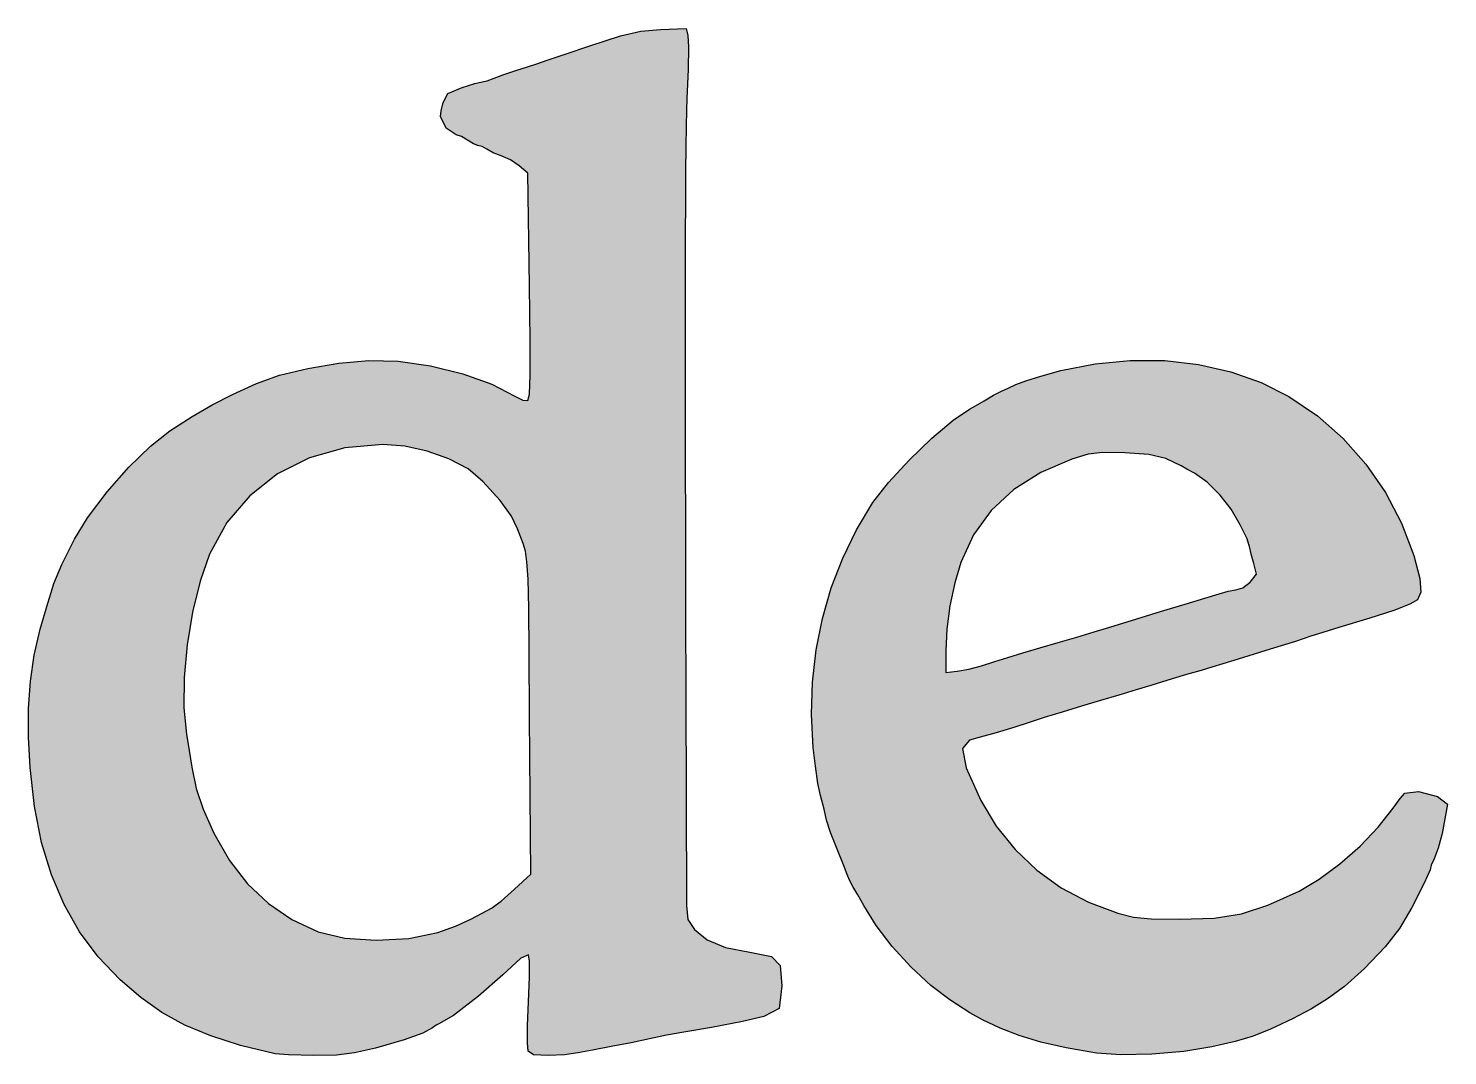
# Model space of a CAD drawing. Extents: x 23 to 353, y 83 to 218.
# Drawn here: x 145.34 to 172.98, y 83.5 to 103.5 of the extents above; entities that cross this region are included whole.
import ezdxf

# ---------------------------------------------------------------- set-up
doc = ezdxf.new("R2010")
doc.units = 0
doc.layers.add('6_moji', color=7, linetype='CONTINUOUS')
doc.layers.add('7_moji_nuri', color=7, linetype='CONTINUOUS')

msp = doc.modelspace()

# ---------------------------------------------------------------- linework, layer by layer
at = {"layer": '6_moji'}
for p, q in [((156.878, 103.353), (157.274, 103.444)), ((157.274, 103.444), (157.655, 103.478)), ((157.655, 103.478), (158.155, 103.501)), ((158.155, 103.501), (158.189, 103.363)), ((155.817, 103.008), (156.279, 103.163)), ((156.279, 103.163), (156.878, 103.353)), ((158.189, 103.363), (158.2, 103.144)), ((158.2, 103.144), (158.192, 102.702)), ((155.248, 102.814), (155.446, 102.883)), ((155.446, 102.883), (155.817, 103.008)), ((154.416, 102.532), (154.606, 102.606)), ((154.606, 102.606), (154.836, 102.681)), ((154.836, 102.681), (155.064, 102.752)), ((155.064, 102.752), (155.248, 102.814)), ((158.192, 102.702), (158.17, 102.133)), ((153.515, 102.231), (153.791, 102.351)), ((153.791, 102.351), (154.037, 102.427)), ((154.037, 102.427), (154.181, 102.459)), ((154.181, 102.459), (154.28, 102.48)), ((154.28, 102.48), (154.416, 102.532)), ((153.383, 101.897), (153.421, 102.055)), ((153.421, 102.055), (153.515, 102.231)), ((158.17, 102.133), (158.162, 101.911)), ((153.368, 101.783), (153.383, 101.897)), ((153.481, 101.559), (153.368, 101.783)), ((158.162, 101.911), (158.154, 101.598)), ((153.674, 101.428), (153.481, 101.559)), ((158.154, 101.598), (158.148, 101.195)), ((153.777, 101.398), (153.674, 101.428)), ((153.897, 101.325), (153.777, 101.398)), ((154.011, 101.252), (153.897, 101.325)), ((154.1, 101.222), (154.011, 101.252)), ((154.181, 101.2), (154.1, 101.222)), ((154.272, 101.146), (154.181, 101.2)), ((158.148, 101.195), (158.143, 100.706)), ((154.396, 101.077), (154.272, 101.146)), ((154.553, 101.018), (154.396, 101.077)), ((154.73, 100.94), (154.553, 101.018)), ((154.903, 100.824), (154.73, 100.94)), ((155.073, 100.681), (154.903, 100.824)), ((155.105, 98.486), (155.073, 100.681)), ((158.143, 100.706), (158.139, 100.13)), ((158.139, 100.13), (158.135, 99.472)), ((158.135, 99.472), (158.133, 98.732)), ((158.133, 98.732), (158.132, 97.912)), ((155.117, 97.426), (155.105, 98.486)), ((158.132, 97.912), (158.132, 97.015)), ((155.116, 96.745), (155.117, 97.426)), ((151.39, 96.982), (151.976, 97.037)), ((151.976, 97.037), (152.547, 97.02)), ((152.547, 97.02), (153.175, 96.927)), ((158.132, 97.015), (158.133, 96.043)), ((166.122, 96.972), (166.8, 97.037)), ((166.8, 97.037), (167.473, 97.031)), ((167.473, 97.031), (168.13, 96.957)), ((149.786, 96.587), (150.234, 96.745)), ((150.234, 96.745), (150.789, 96.881)), ((150.789, 96.881), (151.39, 96.982)), ((153.175, 96.927), (153.802, 96.773)), ((153.802, 96.773), (154.37, 96.573)), ((155.102, 96.376), (155.116, 96.745)), ((165.059, 96.73), (165.451, 96.837)), ((165.451, 96.837), (166.122, 96.972)), ((168.13, 96.957), (168.76, 96.815)), ((168.76, 96.815), (169.352, 96.607)), ((149.319, 96.374), (149.786, 96.587)), ((154.37, 96.573), (154.82, 96.339)), ((164.292, 96.434), (164.428, 96.496)), ((164.428, 96.496), (164.575, 96.564)), ((164.575, 96.564), (164.769, 96.64)), ((164.769, 96.64), (165.059, 96.73)), ((169.352, 96.607), (169.894, 96.334)), ((148.923, 96.172), (149.319, 96.374)), ((154.82, 96.339), (154.974, 96.261)), ((154.974, 96.261), (155.073, 96.253)), ((155.073, 96.253), (155.102, 96.376)), ((163.788, 96.151), (163.957, 96.251)), ((163.957, 96.251), (164.14, 96.356)), ((164.14, 96.356), (164.292, 96.434)), ((169.894, 96.334), (170.446, 95.957)), ((148.096, 95.663), (148.536, 95.946)), ((148.536, 95.946), (148.923, 96.172)), ((158.133, 96.043), (158.135, 94.997)), ((163.351, 95.874), (163.673, 96.088)), ((163.673, 96.088), (163.788, 96.151)), ((170.446, 95.957), (170.947, 95.514)), ((147.721, 95.366), (148.096, 95.663)), ((162.937, 95.522), (163.351, 95.874)), ((147.301, 94.956), (147.721, 95.366)), ((152.25, 95.399), (151.509, 95.332)), ((152.673, 95.365), (152.25, 95.399)), ((153.11, 95.269), (152.673, 95.365)), ((162.495, 95.095), (162.937, 95.522)), ((170.947, 95.514), (171.391, 95.013)), ((150.819, 95.137), (150.196, 94.824)), ((151.509, 95.332), (150.819, 95.137)), ((153.531, 95.119), (153.11, 95.269)), ((153.909, 94.923), (153.531, 95.119)), ((162.092, 94.656), (162.495, 95.095)), ((165.668, 95.114), (165.06, 94.854)), ((165.981, 95.208), (165.668, 95.114)), ((166.265, 95.241), (165.981, 95.208)), ((166.696, 95.234), (166.265, 95.241)), ((167.167, 95.201), (166.696, 95.234)), ((167.496, 95.126), (167.167, 95.201)), ((167.796, 94.981), (167.496, 95.126)), ((146.879, 94.476), (147.301, 94.956)), ((150.196, 94.824), (149.655, 94.4)), ((154.194, 94.677), (153.909, 94.923)), ((158.135, 94.997), (158.138, 93.879)), ((165.06, 94.854), (164.534, 94.519)), ((167.903, 94.921), (167.796, 94.981)), ((168.053, 94.838), (167.903, 94.921)), ((168.299, 94.662), (168.053, 94.838)), ((171.391, 95.013), (171.772, 94.461)), ((154.531, 94.31), (154.194, 94.677)), ((161.79, 94.266), (162.092, 94.656)), ((168.553, 94.412), (168.299, 94.662)), ((146.494, 93.967), (146.879, 94.476)), ((149.655, 94.4), (149.209, 93.876)), ((154.755, 94.003), (154.531, 94.31)), ((161.472, 93.737), (161.79, 94.266)), ((164.534, 94.519), (164.096, 94.112)), ((168.766, 94.137), (168.553, 94.412)), ((171.772, 94.461), (172.085, 93.866)), ((154.869, 93.754), (154.755, 94.003)), ((164.096, 94.112), (163.75, 93.638)), ((168.944, 93.836), (168.766, 94.137)), ((146.245, 93.554), (146.494, 93.967)), ((149.209, 93.876), (148.872, 93.261)), ((154.979, 93.469), (154.869, 93.754)), ((158.138, 93.879), (158.141, 92.821)), ((161.202, 93.183), (161.472, 93.737)), ((169.079, 93.559), (168.944, 93.836)), ((172.085, 93.866), (172.322, 93.235)), ((145.993, 93.061), (146.245, 93.554)), ((155.023, 93.32), (154.979, 93.469)), ((163.75, 93.638), (163.501, 93.103)), ((169.134, 93.383), (169.079, 93.559)), ((148.872, 93.261), (148.689, 92.734)), ((155.054, 93.116), (155.023, 93.32)), ((160.98, 92.606), (161.202, 93.183)), ((169.157, 93.26), (169.134, 93.383)), ((169.212, 93.082), (169.157, 93.26)), ((172.322, 93.235), (172.442, 92.791)), ((145.842, 92.694), (145.993, 93.061)), ((155.075, 92.775), (155.054, 93.116)), ((163.501, 93.103), (163.384, 92.703)), ((169.139, 92.715), (169.259, 92.874)), ((169.259, 92.874), (169.212, 93.082)), ((145.789, 92.517), (145.842, 92.694)), ((148.689, 92.734), (148.542, 92.133)), ((155.088, 92.213), (155.075, 92.775)), ((158.141, 92.821), (158.144, 91.804)), ((160.807, 92.01), (160.98, 92.606)), ((163.384, 92.703), (163.292, 92.255)), ((168.857, 92.565), (168.994, 92.607)), ((168.994, 92.607), (169.139, 92.715)), ((172.442, 92.791), (172.464, 92.523)), ((145.722, 92.308), (145.789, 92.517)), ((167.873, 92.287), (168.257, 92.403)), ((168.257, 92.403), (168.531, 92.493)), ((168.531, 92.493), (168.707, 92.544)), ((168.707, 92.544), (168.857, 92.565)), ((172.394, 92.372), (172.244, 92.286)), ((172.464, 92.523), (172.394, 92.372)), ((145.571, 91.802), (145.722, 92.308)), ((148.542, 92.133), (148.437, 91.497)), ((155.098, 91.348), (155.088, 92.213)), ((163.292, 92.255), (163.231, 91.802)), ((166.928, 92.006), (167.411, 92.152)), ((167.411, 92.152), (167.873, 92.287)), ((171.934, 92.166), (171.471, 92.014)), ((172.244, 92.286), (171.934, 92.166)), ((145.459, 91.299), (145.571, 91.802)), ((158.144, 91.804), (158.147, 90.839)), ((160.685, 91.398), (160.807, 92.01)), ((163.231, 91.802), (163.21, 91.383)), ((166.098, 91.75), (166.404, 91.844)), ((166.404, 91.844), (166.928, 92.006)), ((170.862, 91.832), (170.554, 91.74)), ((171.471, 92.014), (170.862, 91.832)), ((148.437, 91.497), (148.379, 90.864)), ((165.039, 91.438), (165.4, 91.544)), ((165.4, 91.544), (165.76, 91.649)), ((165.76, 91.649), (166.098, 91.75)), ((170.022, 91.564), (169.529, 91.41)), ((170.321, 91.663), (170.022, 91.564)), ((170.554, 91.74), (170.321, 91.663)), ((145.384, 90.787), (145.459, 91.299)), ((155.106, 90.096), (155.098, 91.348)), ((160.614, 90.773), (160.685, 91.398)), ((163.21, 91.383), (163.21, 90.957)), ((164.163, 91.17), (164.42, 91.251)), ((164.42, 91.251), (164.708, 91.34)), ((164.708, 91.34), (165.039, 91.438)), ((168.903, 91.221), (168.603, 91.13)), ((169.529, 91.41), (168.903, 91.221)), ((163.21, 90.957), (163.429, 90.983)), ((163.429, 90.983), (163.659, 91.025)), ((163.659, 91.025), (163.905, 91.09)), ((163.905, 91.09), (164.163, 91.17)), ((168.181, 90.998), (167.899, 90.918)), ((168.388, 91.062), (168.181, 90.998)), ((168.603, 91.13), (168.388, 91.062)), ((145.346, 90.258), (145.384, 90.787)), ((148.379, 90.864), (148.373, 90.271)), ((158.147, 90.839), (158.15, 89.939)), ((160.595, 90.139), (160.614, 90.773)), ((167.202, 90.707), (166.92, 90.62)), ((167.409, 90.773), (167.202, 90.707)), ((167.617, 90.837), (167.409, 90.773)), ((167.899, 90.918), (167.617, 90.837)), ((166.224, 90.41), (165.856, 90.301)), ((166.577, 90.517), (166.224, 90.41)), ((166.92, 90.62), (166.577, 90.517)), ((145.344, 89.701), (145.346, 90.258)), ((148.373, 90.271), (148.424, 89.757)), ((160.629, 89.5), (160.595, 90.139)), ((165.477, 90.189), (165.128, 90.084)), ((165.856, 90.301), (165.477, 90.189)), ((155.126, 87.034), (155.106, 90.096)), ((158.15, 89.939), (158.152, 89.114)), ((164.537, 89.89), (164.189, 89.785)), ((164.833, 89.986), (164.537, 89.89)), ((165.128, 90.084), (164.833, 89.986)), ((145.376, 89.107), (145.344, 89.701)), ((148.424, 89.757), (148.476, 89.441)), ((163.673, 89.638), (163.538, 89.476)), ((163.878, 89.696), (163.673, 89.638)), ((164.189, 89.785), (163.878, 89.696)), ((148.476, 89.441), (148.527, 89.117)), ((160.67, 89.136), (160.629, 89.5)), ((163.538, 89.476), (163.609, 89.101)), ((145.464, 88.346), (145.376, 89.107)), ((148.527, 89.117), (148.612, 88.702)), ((158.152, 89.114), (158.155, 88.377)), ((160.721, 88.799), (160.67, 89.136)), ((163.609, 89.101), (163.892, 88.469)), ((160.77, 88.561), (160.721, 88.799)), ((148.612, 88.702), (148.747, 88.296)), ((160.839, 88.297), (160.77, 88.561)), ((163.892, 88.469), (164.193, 87.965)), ((171.921, 88.314), (172.061, 88.507)), ((172.061, 88.507), (172.15, 88.61)), ((172.15, 88.61), (172.419, 88.642)), ((172.419, 88.642), (172.787, 88.545)), ((172.787, 88.545), (172.983, 88.392)), ((145.602, 87.651), (145.464, 88.346)), ((148.747, 88.296), (148.956, 87.828)), ((158.155, 88.377), (158.157, 87.74)), ((160.89, 88.082), (160.839, 88.297)), ((171.631, 87.945), (171.921, 88.314)), ((172.983, 88.392), (172.875, 87.82)), ((160.967, 87.841), (160.89, 88.082)), ((164.193, 87.965), (164.558, 87.512)), ((171.277, 87.577), (171.631, 87.945)), ((145.793, 87.017), (145.602, 87.651)), ((148.956, 87.828), (149.258, 87.297)), ((158.157, 87.74), (158.158, 87.214)), ((161.095, 87.515), (160.967, 87.841)), ((172.875, 87.82), (172.797, 87.537)), ((161.22, 87.212), (161.095, 87.515)), ((164.558, 87.512), (164.981, 87.111)), ((170.884, 87.231), (171.277, 87.577)), ((172.797, 87.537), (172.718, 87.331)), ((149.258, 87.297), (149.612, 86.841)), ((158.158, 87.214), (158.159, 86.812)), ((161.289, 87.026), (161.22, 87.212)), ((164.981, 87.111), (165.459, 86.768)), ((170.479, 86.932), (170.884, 87.231)), ((172.64, 87.118), (172.527, 86.856)), ((172.663, 87.206), (172.64, 87.118)), ((172.718, 87.331), (172.663, 87.206)), ((146.038, 86.438), (145.793, 87.017)), ((149.612, 86.841), (150.019, 86.457)), ((154.814, 86.738), (155.126, 87.034)), ((158.159, 86.812), (158.16, 86.544)), ((161.334, 86.915), (161.289, 87.026)), ((161.401, 86.794), (161.334, 86.915)), ((161.497, 86.63), (161.401, 86.794)), ((170.089, 86.703), (170.479, 86.932)), ((172.527, 86.856), (172.284, 86.384)), ((154.552, 86.507), (154.814, 86.738)), ((158.16, 86.544), (158.16, 86.422)), ((161.612, 86.418), (161.497, 86.63)), ((165.459, 86.768), (165.987, 86.486)), ((169.483, 86.425), (170.089, 86.703)), ((146.342, 85.908), (146.038, 86.438)), ((150.019, 86.457), (150.477, 86.147)), ((153.96, 86.154), (154.184, 86.275)), ((154.184, 86.275), (154.36, 86.368)), ((154.36, 86.368), (154.552, 86.507)), ((158.16, 86.422), (158.187, 86.149)), ((161.851, 86.031), (161.612, 86.418)), ((165.987, 86.486), (166.559, 86.27)), ((166.559, 86.27), (166.863, 86.193)), ((168.434, 86.176), (168.968, 86.258)), ((168.968, 86.258), (169.483, 86.425)), ((172.284, 86.384), (172.048, 85.973)), ((150.477, 86.147), (150.989, 85.91)), ((153.316, 85.893), (153.665, 86.019)), ((153.665, 86.019), (153.96, 86.154)), ((158.187, 86.149), (158.314, 85.952)), ((162.169, 85.621), (161.851, 86.031)), ((166.863, 86.193), (167.211, 86.159)), ((167.211, 86.159), (167.77, 86.153)), ((167.77, 86.153), (168.434, 86.176)), ((172.048, 85.973), (171.766, 85.614)), ((146.705, 85.422), (146.342, 85.908)), ((150.989, 85.91), (151.504, 85.787)), ((151.504, 85.787), (152.12, 85.743)), ((152.12, 85.743), (152.752, 85.778)), ((152.752, 85.778), (153.316, 85.893)), ((158.314, 85.952), (158.565, 85.751)), ((158.565, 85.751), (158.921, 85.605)), ((147.132, 84.973), (146.705, 85.422)), ((155.081, 85.462), (154.932, 85.394)), ((155.105, 85.338), (155.081, 85.462)), ((158.921, 85.605), (159.392, 85.511)), ((159.392, 85.511), (159.814, 85.427)), ((159.814, 85.427), (159.984, 85.25)), ((162.534, 85.22), (162.169, 85.621)), ((171.766, 85.614), (171.366, 85.195)), ((154.932, 85.394), (154.581, 85.071)), ((155.106, 85.035), (155.105, 85.338)), ((159.984, 85.25), (160.015, 84.86)), ((162.917, 84.863), (162.534, 85.22)), ((171.366, 85.195), (170.974, 84.847)), ((147.531, 84.627), (147.132, 84.973)), ((154.581, 85.071), (154.111, 84.653)), ((155.083, 84.543), (155.106, 85.035)), ((160.015, 84.86), (159.962, 84.414)), ((163.287, 84.582), (162.917, 84.863)), ((147.946, 84.336), (147.531, 84.627)), ((154.111, 84.653), (153.622, 84.277)), ((163.678, 84.329), (163.287, 84.582)), ((170.641, 84.602), (170.335, 84.411)), ((170.974, 84.847), (170.641, 84.602)), ((148.394, 84.09), (147.946, 84.336)), ((155.063, 84.084), (155.083, 84.543)), ((159.962, 84.414), (159.668, 84.259)), ((163.922, 84.193), (163.678, 84.329)), ((170.335, 84.411), (169.96, 84.217)), ((148.897, 83.881), (148.394, 84.09)), ((153.217, 84.041), (153.027, 83.933)), ((153.285, 84.093), (153.217, 84.041)), ((153.335, 84.114), (153.285, 84.093)), ((153.622, 84.277), (153.335, 84.114)), ((155.061, 83.746), (155.063, 84.084)), ((158.648, 84.047), (158.108, 83.953)), ((159.248, 84.165), (158.648, 84.047)), ((159.668, 84.259), (159.248, 84.165)), ((164.266, 84.035), (163.922, 84.193)), ((164.636, 83.889), (164.266, 84.035)), ((169.96, 84.217), (169.533, 84.015)), ((149.475, 83.697), (148.897, 83.881)), ((152.665, 83.804), (152.105, 83.646)), ((153.027, 83.933), (152.665, 83.804)), ((157.081, 83.747), (156.691, 83.673)), ((157.438, 83.823), (157.081, 83.747)), ((157.773, 83.893), (157.438, 83.823)), ((158.108, 83.953), (157.773, 83.893)), ((165.059, 83.762), (164.636, 83.889)), ((165.556, 83.651), (165.059, 83.762)), ((168.844, 83.774), (168.388, 83.667)), ((169.193, 83.879), (168.844, 83.774)), ((169.533, 84.015), (169.193, 83.879)), ((150.147, 83.531), (149.475, 83.697)), ((150.409, 83.513), (150.147, 83.531)), ((150.894, 83.502), (150.409, 83.513)), ((151.347, 83.509), (150.894, 83.502)), ((151.697, 83.55), (151.347, 83.509)), ((152.105, 83.646), (151.697, 83.55)), ((155.078, 83.586), (155.061, 83.746)), ((155.182, 83.514), (155.078, 83.586)), ((155.469, 83.498), (155.182, 83.514)), ((155.782, 83.515), (155.469, 83.498)), ((156.047, 83.551), (155.782, 83.515)), ((156.332, 83.607), (156.047, 83.551)), ((156.691, 83.673), (156.332, 83.607)), ((166.147, 83.548), (165.556, 83.651)), ((166.621, 83.515), (166.147, 83.548)), ((167.222, 83.527), (166.621, 83.515)), ((167.846, 83.58), (167.222, 83.527)), ((168.388, 83.667), (167.846, 83.58))]:
    msp.add_line(p, q, dxfattribs=at)
at = {"layer": '7_moji_nuri'}
for points in [[(156.92, 103.363), (158.189, 103.363), (157.274, 103.444), (158.169, 103.444)], [(157.274, 103.444), (158.169, 103.444), (157.655, 103.478), (158.161, 103.478)], [(157.655, 103.478), (158.161, 103.478), (158.155, 103.501)], [(155.817, 103.008), (158.197, 103.008), (156.221, 103.144), (158.2, 103.144)], [(156.221, 103.144), (158.2, 103.144), (156.279, 103.163), (158.199, 103.163)], [(156.279, 103.163), (158.199, 103.163), (156.878, 103.353), (158.19, 103.353)], [(156.878, 103.353), (158.19, 103.353), (156.92, 103.363), (158.189, 103.363)], [(155.248, 102.814), (158.194, 102.814), (155.446, 102.883), (158.195, 102.883)], [(155.446, 102.883), (158.195, 102.883), (155.817, 103.008), (158.197, 103.008)], [(154.416, 102.532), (158.186, 102.532), (154.606, 102.606), (158.189, 102.606)], [(154.606, 102.606), (158.189, 102.606), (154.836, 102.681), (158.192, 102.681)], [(154.836, 102.681), (158.192, 102.681), (154.903, 102.702), (158.192, 102.702)], [(154.903, 102.702), (158.192, 102.702), (155.064, 102.752), (158.193, 102.752)], [(155.064, 102.752), (158.193, 102.752), (155.248, 102.814), (158.194, 102.814)], [(153.515, 102.231), (158.174, 102.231), (153.791, 102.351), (158.179, 102.351)], [(153.791, 102.351), (158.179, 102.351), (154.037, 102.427), (158.182, 102.427)], [(154.037, 102.427), (158.182, 102.427), (154.181, 102.459), (158.183, 102.459)], [(154.181, 102.459), (158.183, 102.459), (154.28, 102.48), (158.184, 102.48)], [(154.28, 102.48), (158.184, 102.48), (154.416, 102.532), (158.186, 102.532)], [(153.387, 101.911), (158.162, 101.911), (153.421, 102.055), (158.167, 102.055)], [(153.421, 102.055), (158.167, 102.055), (153.463, 102.133), (158.17, 102.133)], [(153.463, 102.133), (158.17, 102.133), (153.515, 102.231), (158.174, 102.231)], [(153.368, 101.783), (158.159, 101.783), (153.383, 101.897), (158.161, 101.897)], [(153.461, 101.598), (158.154, 101.598), (153.368, 101.783), (158.159, 101.783)], [(153.383, 101.897), (158.161, 101.897), (153.387, 101.911), (158.162, 101.911)], [(153.481, 101.559), (158.154, 101.559), (153.461, 101.598), (158.154, 101.598)], [(153.674, 101.428), (158.152, 101.428), (153.481, 101.559), (158.154, 101.559)], [(153.777, 101.398), (158.151, 101.398), (153.674, 101.428), (158.152, 101.428)], [(153.897, 101.325), (158.15, 101.325), (153.777, 101.398), (158.151, 101.398)], [(154.011, 101.252), (158.149, 101.252), (153.897, 101.325), (158.15, 101.325)], [(154.1, 101.222), (158.149, 101.222), (154.011, 101.252), (158.149, 101.252)], [(154.181, 101.2), (158.148, 101.2), (154.1, 101.222), (158.149, 101.222)], [(154.187, 101.195), (158.148, 101.195), (154.181, 101.2), (158.148, 101.2)], [(154.272, 101.146), (158.148, 101.146), (154.187, 101.195), (158.148, 101.195)], [(154.396, 101.077), (158.147, 101.077), (154.272, 101.146), (158.148, 101.146)], [(154.553, 101.018), (158.146, 101.018), (154.396, 101.077), (158.147, 101.077)], [(154.73, 100.94), (158.145, 100.94), (154.553, 101.018), (158.146, 101.018)], [(154.903, 100.824), (158.144, 100.824), (154.73, 100.94), (158.145, 100.94)], [(155.044, 100.706), (158.143, 100.706), (154.903, 100.824), (158.144, 100.824)], [(155.073, 100.681), (158.143, 100.681), (155.044, 100.706), (158.143, 100.706)], [(155.081, 100.13), (158.139, 100.13), (155.073, 100.681), (158.143, 100.681)], [(155.091, 99.472), (158.135, 99.472), (155.081, 100.13), (158.139, 100.13)], [(155.101, 98.732), (158.133, 98.732), (155.091, 99.472), (158.135, 99.472)], [(155.105, 98.486), (158.133, 98.486), (155.101, 98.732), (158.133, 98.732)], [(155.111, 97.912), (158.132, 97.912), (155.105, 98.486), (158.133, 98.486)], [(155.117, 97.426), (158.132, 97.426), (155.111, 97.912), (158.132, 97.912)], [(155.116, 97.015), (158.132, 97.015), (155.117, 97.426), (158.132, 97.426)], [(151.39, 96.982), (152.804, 96.982), (151.794, 97.02), (152.547, 97.02)], [(151.794, 97.02), (152.547, 97.02), (151.976, 97.037)], [(155.116, 96.745), (158.132, 96.745), (155.116, 97.015), (158.132, 97.015)], [(166.122, 96.972), (167.993, 96.972), (166.741, 97.031), (167.473, 97.031)], [(166.741, 97.031), (167.473, 97.031), (166.8, 97.037)], [(149.786, 96.587), (154.33, 96.587), (150.234, 96.745), (153.884, 96.745)], [(150.234, 96.745), (153.884, 96.745), (150.352, 96.773), (153.802, 96.773)], [(150.352, 96.773), (153.802, 96.773), (150.789, 96.881), (153.366, 96.881)], [(150.789, 96.881), (153.366, 96.881), (151.066, 96.927), (153.175, 96.927)], [(151.066, 96.927), (153.175, 96.927), (151.39, 96.982), (152.804, 96.982)], [(155.102, 96.376), (158.133, 96.376), (155.116, 96.745), (158.132, 96.745)], [(165.059, 96.73), (169.001, 96.73), (165.371, 96.815), (168.76, 96.815)], [(165.371, 96.815), (168.76, 96.815), (165.451, 96.837), (168.664, 96.837)], [(165.451, 96.837), (168.664, 96.837), (166.045, 96.957), (168.13, 96.957)], [(166.045, 96.957), (168.13, 96.957), (166.122, 96.972), (167.993, 96.972)], [(149.319, 96.374), (154.754, 96.374), (149.755, 96.573), (154.37, 96.573)], [(149.755, 96.573), (154.37, 96.573), (149.786, 96.587), (154.33, 96.587)], [(164.292, 96.434), (169.696, 96.434), (164.428, 96.496), (169.573, 96.496)], [(164.428, 96.496), (169.573, 96.496), (164.575, 96.564), (169.437, 96.564)], [(164.575, 96.564), (169.437, 96.564), (164.685, 96.607), (169.352, 96.607)], [(164.685, 96.607), (169.352, 96.607), (164.769, 96.64), (169.258, 96.64)], [(164.769, 96.64), (169.258, 96.64), (165.059, 96.73), (169.001, 96.73)], [(148.923, 96.171), (158.133, 96.171), (149.082, 96.253), (158.133, 96.253)], [(149.082, 96.253), (155.073, 96.253), (149.098, 96.261), (154.974, 96.261)], [(149.098, 96.261), (154.974, 96.261), (149.251, 96.339), (154.82, 96.339)], [(149.251, 96.339), (154.82, 96.339), (149.319, 96.374), (154.754, 96.374)], [(155.073, 96.253), (158.133, 96.253), (155.102, 96.376), (158.133, 96.376)], [(163.788, 96.151), (170.161, 96.151), (163.957, 96.251), (170.016, 96.251)], [(163.957, 96.251), (170.016, 96.251), (164.101, 96.334), (169.894, 96.334)], [(164.101, 96.334), (169.894, 96.334), (164.14, 96.356), (169.85, 96.356)], [(164.14, 96.356), (169.85, 96.356), (164.292, 96.434), (169.696, 96.434)], [(148.096, 95.663), (158.134, 95.663), (148.536, 95.946), (158.133, 95.946)], [(148.536, 95.946), (158.133, 95.946), (148.703, 96.043), (158.133, 96.043)], [(148.703, 96.043), (158.133, 96.043), (148.923, 96.171), (158.133, 96.171)], [(163.351, 95.874), (170.54, 95.874), (163.475, 95.957), (170.446, 95.957)], [(163.475, 95.957), (170.446, 95.957), (163.673, 96.088), (170.254, 96.088)], [(163.673, 96.088), (170.254, 96.088), (163.788, 96.151), (170.161, 96.151)], [(147.762, 95.399), (158.134, 95.399), (148.096, 95.663), (158.134, 95.663)], [(162.937, 95.522), (170.937, 95.522), (163.351, 95.874), (170.54, 95.874)], [(147.686, 95.332), (151.509, 95.332), (147.721, 95.366), (151.887, 95.366)], [(147.721, 95.366), (151.887, 95.366), (147.762, 95.399), (152.25, 95.399)], [(152.673, 95.365), (158.134, 95.365), (152.25, 95.399), (158.134, 95.399)], [(153.11, 95.269), (158.134, 95.269), (152.673, 95.365), (158.134, 95.365)], [(162.646, 95.241), (171.189, 95.241), (162.928, 95.514), (170.947, 95.514)], [(162.928, 95.514), (170.947, 95.514), (162.937, 95.522), (170.937, 95.522)], [(147.301, 94.956), (150.46, 94.956), (147.487, 95.137), (150.819, 95.137)], [(147.487, 95.137), (150.819, 95.137), (147.686, 95.332), (151.509, 95.332)], [(153.531, 95.119), (158.135, 95.119), (153.11, 95.269), (158.134, 95.269)], [(153.767, 94.997), (158.135, 94.997), (153.531, 95.119), (158.135, 95.119)], [(162.274, 94.854), (165.06, 94.854), (162.495, 95.095), (165.625, 95.095)], [(162.495, 95.095), (165.625, 95.095), (162.515, 95.114), (165.668, 95.114)], [(162.515, 95.114), (165.668, 95.114), (162.611, 95.208), (165.981, 95.208)], [(162.611, 95.208), (165.981, 95.208), (162.646, 95.241), (166.265, 95.241)], [(166.696, 95.234), (171.195, 95.234), (166.265, 95.241), (171.189, 95.241)], [(167.167, 95.201), (171.224, 95.201), (166.696, 95.234), (171.195, 95.234)], [(167.496, 95.126), (171.291, 95.126), (167.167, 95.201), (171.224, 95.201)], [(167.73, 95.013), (171.391, 95.013), (167.496, 95.126), (171.291, 95.126)], [(146.879, 94.476), (149.751, 94.476), (147.185, 94.824), (150.196, 94.824)], [(147.185, 94.824), (150.196, 94.824), (147.301, 94.956), (150.46, 94.956)], [(153.909, 94.923), (158.135, 94.923), (153.767, 94.997), (158.135, 94.997)], [(154.194, 94.677), (158.136, 94.677), (153.909, 94.923), (158.135, 94.923)], [(162.092, 94.656), (164.749, 94.656), (162.274, 94.854), (165.06, 94.854)], [(167.796, 94.981), (171.413, 94.981), (167.73, 95.013), (171.391, 95.013)], [(167.903, 94.921), (171.455, 94.921), (167.796, 94.981), (171.413, 94.981)], [(168.053, 94.838), (171.512, 94.838), (167.903, 94.921), (171.455, 94.921)], [(168.299, 94.662), (171.633, 94.662), (168.053, 94.838), (171.512, 94.838)], [(154.531, 94.31), (158.137, 94.31), (154.194, 94.677), (158.136, 94.677)], [(161.986, 94.519), (164.534, 94.519), (162.092, 94.656), (164.749, 94.656)], [(168.503, 94.461), (171.772, 94.461), (168.299, 94.662), (171.633, 94.662)], [(146.494, 93.967), (149.286, 93.967), (146.822, 94.4), (149.655, 94.4)], [(146.822, 94.4), (149.655, 94.4), (146.879, 94.476), (149.751, 94.476)], [(154.755, 94.003), (158.138, 94.003), (154.531, 94.31), (158.137, 94.31)], [(161.698, 94.112), (164.096, 94.112), (161.79, 94.266), (164.262, 94.266)], [(161.79, 94.266), (164.262, 94.266), (161.986, 94.519), (164.534, 94.519)], [(168.553, 94.412), (171.798, 94.412), (168.503, 94.461), (171.772, 94.461)], [(168.766, 94.137), (171.942, 94.137), (168.553, 94.412), (171.798, 94.412)], [(154.812, 93.879), (158.138, 93.879), (154.755, 94.003), (158.138, 94.003)], [(161.472, 93.737), (163.822, 93.737), (161.698, 94.112), (164.096, 94.112)], [(168.926, 93.866), (172.085, 93.866), (168.766, 94.137), (171.942, 94.137)], [(146.245, 93.554), (149.032, 93.554), (146.439, 93.876), (149.209, 93.876)], [(146.439, 93.876), (149.209, 93.876), (146.494, 93.967), (149.286, 93.967)], [(154.869, 93.754), (158.138, 93.754), (154.812, 93.879), (158.138, 93.879)], [(154.979, 93.469), (158.139, 93.469), (154.869, 93.754), (158.138, 93.754)], [(161.424, 93.638), (163.75, 93.638), (161.472, 93.737), (163.822, 93.737)], [(168.944, 93.836), (172.096, 93.836), (168.926, 93.866), (172.085, 93.866)], [(169.079, 93.559), (172.2, 93.559), (168.944, 93.836), (172.096, 93.836)], [(146.095, 93.261), (148.872, 93.261), (146.245, 93.554), (149.032, 93.554)], [(155.023, 93.32), (158.14, 93.32), (154.979, 93.469), (158.139, 93.469)], [(161.202, 93.183), (163.538, 93.183), (161.424, 93.638), (163.75, 93.638)], [(169.134, 93.383), (172.266, 93.383), (169.079, 93.559), (172.2, 93.559)], [(145.993, 93.061), (148.803, 93.061), (146.095, 93.261), (148.872, 93.261)], [(155.054, 93.116), (158.14, 93.116), (155.023, 93.32), (158.14, 93.32)], [(161.171, 93.103), (163.501, 93.103), (161.202, 93.183), (163.538, 93.183)], [(169.157, 93.26), (172.313, 93.26), (169.134, 93.383), (172.266, 93.383)], [(169.165, 93.235), (172.322, 93.235), (169.157, 93.26), (172.313, 93.26)], [(169.212, 93.082), (172.363, 93.082), (169.165, 93.235), (172.322, 93.235)], [(145.859, 92.734), (148.689, 92.734), (145.993, 93.061), (148.803, 93.061)], [(155.072, 92.821), (158.141, 92.821), (155.054, 93.116), (158.14, 93.116)], [(161.017, 92.703), (163.384, 92.703), (161.171, 93.103), (163.501, 93.103)], [(169.196, 92.791), (172.442, 92.791), (169.259, 92.874), (172.419, 92.874)], [(169.259, 92.874), (172.419, 92.874), (169.212, 93.082), (172.363, 93.082)], [(145.789, 92.517), (148.636, 92.517), (145.842, 92.694), (148.679, 92.694)], [(145.842, 92.694), (148.679, 92.694), (145.859, 92.734), (148.689, 92.734)], [(155.075, 92.775), (158.141, 92.775), (155.072, 92.821), (158.141, 92.821)], [(155.088, 92.213), (158.143, 92.213), (155.075, 92.775), (158.141, 92.775)], [(160.878, 92.255), (163.292, 92.255), (160.98, 92.606), (163.364, 92.606)], [(160.98, 92.606), (163.364, 92.606), (161.017, 92.703), (163.384, 92.703)], [(168.857, 92.565), (172.46, 92.565), (168.994, 92.607), (172.457, 92.607)], [(168.994, 92.607), (172.457, 92.607), (169.139, 92.715), (172.448, 92.715)], [(169.139, 92.715), (172.448, 92.715), (169.196, 92.791), (172.442, 92.791)], [(145.722, 92.308), (148.585, 92.308), (145.789, 92.517), (148.636, 92.517)], [(167.873, 92.287), (172.246, 92.287), (168.154, 92.372), (172.394, 92.372)], [(168.154, 92.372), (172.394, 92.372), (168.257, 92.403), (172.408, 92.403)], [(168.257, 92.403), (172.408, 92.403), (168.531, 92.493), (172.45, 92.493)], [(168.531, 92.493), (172.45, 92.493), (168.636, 92.523), (172.464, 92.523)], [(168.636, 92.523), (172.464, 92.523), (168.707, 92.544), (172.462, 92.544)], [(168.707, 92.544), (172.462, 92.544), (168.857, 92.565), (172.46, 92.565)], [(145.571, 91.802), (148.487, 91.802), (145.67, 92.133), (148.542, 92.133)], [(145.67, 92.133), (148.542, 92.133), (145.722, 92.308), (148.585, 92.308)], [(155.093, 91.804), (158.144, 91.804), (155.088, 92.213), (158.143, 92.213)], [(160.807, 92.01), (163.259, 92.01), (160.878, 92.255), (163.292, 92.255)], [(166.953, 92.014), (171.471, 92.014), (167.411, 92.152), (171.892, 92.152)], [(167.411, 92.152), (171.892, 92.152), (167.458, 92.166), (171.934, 92.166)], [(167.458, 92.166), (171.934, 92.166), (167.869, 92.286), (172.244, 92.286)], [(167.869, 92.286), (172.244, 92.286), (167.873, 92.287), (172.246, 92.287)], [(145.503, 91.497), (148.437, 91.497), (145.571, 91.802), (148.487, 91.802)], [(155.098, 91.348), (158.146, 91.348), (155.093, 91.804), (158.144, 91.804)], [(160.685, 91.398), (163.21, 91.398), (160.766, 91.802), (163.231, 91.802)], [(160.766, 91.802), (163.231, 91.802), (160.807, 92.01), (163.259, 92.01)], [(166.098, 91.75), (170.588, 91.75), (166.366, 91.832), (170.862, 91.832)], [(166.366, 91.832), (170.862, 91.832), (166.404, 91.844), (170.901, 91.844)], [(166.404, 91.844), (170.901, 91.844), (166.928, 92.006), (171.446, 92.006)], [(166.928, 92.006), (171.446, 92.006), (166.953, 92.014), (171.471, 92.014)], [(145.459, 91.299), (148.419, 91.299), (145.503, 91.497), (148.437, 91.497)], [(165.039, 91.438), (169.619, 91.438), (165.4, 91.544), (169.957, 91.544)], [(165.4, 91.544), (169.957, 91.544), (165.468, 91.564), (170.022, 91.564)], [(165.468, 91.564), (170.022, 91.564), (165.76, 91.649), (170.279, 91.649)], [(165.76, 91.649), (170.279, 91.649), (165.807, 91.663), (170.321, 91.663)], [(165.807, 91.663), (170.321, 91.663), (166.064, 91.74), (170.554, 91.74)], [(166.064, 91.74), (170.554, 91.74), (166.098, 91.75), (170.588, 91.75)], [(145.395, 90.864), (148.379, 90.864), (145.459, 91.299), (148.419, 91.299)], [(155.101, 90.839), (158.147, 90.839), (155.098, 91.348), (158.146, 91.348)], [(160.635, 90.957), (163.21, 90.957), (160.684, 91.383), (163.21, 91.383)], [(160.684, 91.383), (163.21, 91.383), (160.685, 91.398), (163.21, 91.398)], [(164.163, 91.17), (168.738, 91.17), (164.323, 91.221), (168.903, 91.221)], [(164.323, 91.221), (168.903, 91.221), (164.42, 91.251), (169.005, 91.251)], [(164.42, 91.251), (169.005, 91.251), (164.708, 91.34), (169.297, 91.34)], [(164.708, 91.34), (169.297, 91.34), (164.945, 91.41), (169.529, 91.41)], [(164.945, 91.41), (169.529, 91.41), (165.039, 91.438), (169.619, 91.438)], [(160.631, 90.918), (167.899, 90.918), (160.635, 90.957), (168.037, 90.957)], [(163.21, 90.957), (168.037, 90.957), (163.429, 90.983), (168.128, 90.983)], [(163.429, 90.983), (168.128, 90.983), (163.51, 90.998), (168.181, 90.998)], [(163.51, 90.998), (168.181, 90.998), (163.659, 91.025), (168.269, 91.025)], [(163.659, 91.025), (168.269, 91.025), (163.798, 91.062), (168.388, 91.062)], [(163.798, 91.062), (168.388, 91.062), (163.905, 91.09), (168.477, 91.09)], [(163.905, 91.09), (168.477, 91.09), (164.032, 91.13), (168.603, 91.13)], [(164.032, 91.13), (168.603, 91.13), (164.163, 91.17), (168.738, 91.17)], [(145.347, 90.271), (148.373, 90.271), (145.384, 90.787), (148.379, 90.787)], [(145.384, 90.787), (148.379, 90.787), (145.395, 90.864), (148.379, 90.864)], [(155.106, 90.096), (158.15, 90.096), (155.101, 90.839), (158.147, 90.839)], [(160.61, 90.62), (166.92, 90.62), (160.612, 90.707), (167.202, 90.707)], [(160.612, 90.707), (167.202, 90.707), (160.614, 90.773), (167.409, 90.773)], [(160.614, 90.773), (167.409, 90.773), (160.622, 90.837), (167.617, 90.837)], [(160.614, 90.773), (167.409, 90.773), (160.614, 90.773), (167.409, 90.773)], [(160.622, 90.837), (167.617, 90.837), (160.631, 90.918), (167.899, 90.918)], [(160.6, 90.301), (165.856, 90.301), (160.604, 90.41), (166.224, 90.41)], [(160.604, 90.41), (166.224, 90.41), (160.607, 90.517), (166.577, 90.517)], [(160.607, 90.517), (166.577, 90.517), (160.61, 90.62), (166.92, 90.62)], [(145.344, 89.757), (148.424, 89.757), (145.346, 90.258), (148.374, 90.258)], [(145.346, 90.258), (148.374, 90.258), (145.347, 90.271), (148.373, 90.271)], [(160.595, 90.139), (165.312, 90.139), (160.597, 90.189), (165.477, 90.189)], [(160.598, 90.084), (165.128, 90.084), (160.595, 90.139), (165.312, 90.139)], [(160.597, 90.189), (165.477, 90.189), (160.6, 90.301), (165.856, 90.301)], [(155.107, 89.939), (158.15, 89.939), (155.106, 90.096), (158.15, 90.096)], [(155.112, 89.114), (158.152, 89.114), (155.107, 89.939), (158.15, 89.939)], [(160.603, 89.986), (164.833, 89.986), (160.598, 90.084), (165.128, 90.084)], [(160.608, 89.89), (164.537, 89.89), (160.603, 89.986), (164.833, 89.986)], [(160.614, 89.785), (164.189, 89.785), (160.608, 89.89), (164.537, 89.89)], [(145.344, 89.701), (148.433, 89.701), (145.344, 89.757), (148.424, 89.757)], [(145.358, 89.441), (148.476, 89.441), (145.344, 89.701), (148.433, 89.701)], [(160.619, 89.696), (163.878, 89.696), (160.614, 89.785), (164.189, 89.785)], [(160.622, 89.638), (163.673, 89.638), (160.619, 89.696), (163.878, 89.696)], [(160.629, 89.5), (163.558, 89.5), (160.622, 89.638), (163.673, 89.638)], [(145.375, 89.117), (148.527, 89.117), (145.358, 89.441), (148.476, 89.441)], [(160.632, 89.476), (163.538, 89.476), (160.629, 89.5), (163.558, 89.5)], [(160.67, 89.136), (163.602, 89.136), (160.632, 89.476), (163.538, 89.476)], [(145.376, 89.107), (148.529, 89.107), (145.375, 89.117), (148.527, 89.117)], [(145.423, 88.702), (148.612, 88.702), (145.376, 89.107), (148.529, 89.107)], [(155.117, 88.377), (158.155, 88.377), (155.112, 89.114), (158.152, 89.114)], [(160.676, 89.101), (163.609, 89.101), (160.67, 89.136), (163.602, 89.136)], [(160.721, 88.799), (163.744, 88.799), (160.676, 89.101), (163.609, 89.101)], [(160.77, 88.561), (163.851, 88.561), (160.721, 88.799), (163.744, 88.799)], [(145.464, 88.346), (148.73, 88.346), (145.423, 88.702), (148.612, 88.702)], [(160.794, 88.469), (163.892, 88.469), (160.77, 88.561), (163.851, 88.561)], [(160.839, 88.297), (163.995, 88.297), (160.794, 88.469), (163.892, 88.469)], [(171.977, 88.392), (172.983, 88.392), (172.061, 88.507), (172.835, 88.507)], [(172.061, 88.507), (172.835, 88.507), (172.094, 88.545), (172.787, 88.545)], [(172.094, 88.545), (172.787, 88.545), (172.15, 88.61), (172.542, 88.61)], [(172.15, 88.61), (172.542, 88.61), (172.419, 88.642)], [(145.474, 88.296), (148.747, 88.296), (145.464, 88.346), (148.73, 88.346)], [(145.567, 87.828), (148.956, 87.828), (145.474, 88.296), (148.747, 88.296)], [(155.121, 87.74), (158.157, 87.74), (155.117, 88.377), (158.155, 88.377)], [(160.89, 88.082), (164.123, 88.082), (160.839, 88.297), (163.995, 88.297)], [(171.631, 87.945), (172.899, 87.945), (171.921, 88.314), (172.968, 88.314)], [(171.921, 88.314), (172.968, 88.314), (171.977, 88.392), (172.983, 88.392)], [(160.927, 87.965), (164.193, 87.965), (160.89, 88.082), (164.123, 88.082)], [(160.967, 87.841), (164.293, 87.841), (160.927, 87.965), (164.193, 87.965)], [(171.511, 87.82), (172.875, 87.82), (171.631, 87.945), (172.899, 87.945)], [(145.602, 87.651), (149.057, 87.651), (145.567, 87.828), (148.956, 87.828)], [(145.708, 87.297), (149.258, 87.297), (145.602, 87.651), (149.057, 87.651)], [(155.124, 87.214), (158.158, 87.214), (155.121, 87.74), (158.157, 87.74)], [(161.095, 87.515), (164.555, 87.515), (160.967, 87.841), (164.293, 87.841)], [(171.277, 87.577), (172.808, 87.577), (171.511, 87.82), (172.875, 87.82)], [(161.096, 87.512), (164.558, 87.512), (161.095, 87.515), (164.555, 87.515)], [(161.22, 87.212), (164.875, 87.212), (161.096, 87.512), (164.558, 87.512)], [(170.997, 87.331), (172.718, 87.331), (171.232, 87.537), (172.797, 87.537)], [(171.232, 87.537), (172.797, 87.537), (171.277, 87.577), (172.808, 87.577)], [(145.793, 87.017), (149.475, 87.017), (145.708, 87.297), (149.258, 87.297)], [(155.126, 87.034), (158.158, 87.034), (155.124, 87.214), (158.158, 87.214)], [(161.257, 87.111), (164.981, 87.111), (161.22, 87.212), (164.875, 87.212)], [(161.289, 87.026), (165.1, 87.026), (161.257, 87.111), (164.981, 87.111)], [(170.479, 86.932), (172.56, 86.932), (170.731, 87.118), (172.64, 87.118)], [(170.731, 87.118), (172.64, 87.118), (170.851, 87.206), (172.663, 87.206)], [(170.851, 87.206), (172.663, 87.206), (170.884, 87.231), (172.674, 87.231)], [(170.884, 87.231), (172.674, 87.231), (170.997, 87.331), (172.718, 87.331)], [(145.868, 86.841), (149.612, 86.841), (145.793, 87.017), (149.475, 87.017)], [(146.03, 86.457), (150.019, 86.457), (145.868, 86.841), (149.612, 86.841)], [(154.814, 86.738), (158.159, 86.738), (154.891, 86.812), (158.159, 86.812)], [(154.891, 86.812), (158.159, 86.812), (155.126, 87.034), (158.158, 87.034)], [(161.334, 86.915), (165.254, 86.915), (161.289, 87.026), (165.1, 87.026)], [(161.401, 86.794), (165.423, 86.794), (161.334, 86.915), (165.254, 86.915)], [(161.416, 86.768), (165.459, 86.768), (161.401, 86.794), (165.423, 86.794)], [(170.089, 86.703), (172.448, 86.703), (170.349, 86.856), (172.527, 86.856)], [(170.349, 86.856), (172.527, 86.856), (170.479, 86.932), (172.56, 86.932)], [(154.552, 86.507), (158.16, 86.507), (154.594, 86.544), (158.16, 86.544)], [(154.594, 86.544), (158.16, 86.544), (154.814, 86.738), (158.159, 86.738)], [(161.497, 86.63), (165.717, 86.63), (161.416, 86.768), (165.459, 86.768)], [(161.575, 86.486), (165.987, 86.486), (161.497, 86.63), (165.717, 86.63)], [(169.483, 86.425), (172.305, 86.425), (170.089, 86.703), (172.448, 86.703)], [(146.038, 86.438), (150.047, 86.438), (146.03, 86.457), (150.019, 86.457)], [(146.205, 86.147), (150.477, 86.147), (146.038, 86.438), (150.047, 86.438)], [(153.96, 86.154), (158.187, 86.154), (154.184, 86.275), (158.175, 86.275)], [(154.184, 86.275), (158.175, 86.275), (154.36, 86.368), (158.165, 86.368)], [(154.36, 86.368), (158.165, 86.368), (154.435, 86.422), (158.16, 86.422)], [(154.435, 86.422), (158.16, 86.422), (154.552, 86.507), (158.16, 86.507)], [(161.612, 86.418), (166.167, 86.418), (161.575, 86.486), (165.987, 86.486)], [(161.704, 86.27), (166.559, 86.27), (161.612, 86.418), (166.167, 86.418)], [(161.752, 86.193), (166.863, 86.193), (161.704, 86.27), (166.559, 86.27)], [(168.434, 86.176), (172.164, 86.176), (168.968, 86.258), (172.211, 86.258)], [(168.968, 86.258), (172.211, 86.258), (169.358, 86.384), (172.284, 86.384)], [(169.358, 86.384), (172.284, 86.384), (169.483, 86.425), (172.305, 86.425)], [(146.341, 85.91), (150.989, 85.91), (146.205, 86.147), (150.477, 86.147)], [(153.479, 85.952), (158.314, 85.952), (153.665, 86.019), (158.271, 86.019)], [(153.665, 86.019), (158.271, 86.019), (153.949, 86.149), (158.187, 86.149)], [(153.949, 86.149), (158.187, 86.149), (153.96, 86.154), (158.187, 86.154)], [(161.772, 86.159), (167.211, 86.159), (161.752, 86.193), (166.863, 86.193)], [(161.776, 86.153), (167.77, 86.153), (161.772, 86.159), (167.211, 86.159)], [(161.851, 86.031), (172.081, 86.031), (161.776, 86.153), (172.151, 86.153)], [(161.896, 85.973), (172.048, 85.973), (161.851, 86.031), (172.081, 86.031)], [(162.169, 85.621), (171.771, 85.621), (161.896, 85.973), (172.048, 85.973)], [(167.77, 86.153), (172.151, 86.153), (168.434, 86.176), (172.164, 86.176)], [(146.342, 85.908), (150.997, 85.908), (146.341, 85.91), (150.989, 85.91)], [(146.433, 85.787), (151.504, 85.787), (146.342, 85.908), (150.997, 85.908)], [(146.466, 85.743), (152.12, 85.743), (146.433, 85.787), (151.504, 85.787)], [(146.568, 85.605), (158.921, 85.605), (146.466, 85.743), (158.585, 85.743)], [(152.12, 85.743), (158.585, 85.743), (152.268, 85.751), (158.565, 85.751)], [(152.268, 85.751), (158.565, 85.751), (152.752, 85.778), (158.531, 85.778)], [(152.752, 85.778), (158.531, 85.778), (153.316, 85.893), (158.387, 85.893)], [(153.316, 85.893), (158.387, 85.893), (153.479, 85.952), (158.314, 85.952)], [(146.639, 85.511), (159.392, 85.511), (146.568, 85.605), (158.921, 85.605)], [(146.675, 85.462), (159.639, 85.462), (146.639, 85.511), (159.392, 85.511)], [(146.705, 85.422), (154.993, 85.422), (146.675, 85.462), (155.081, 85.462)], [(146.732, 85.394), (154.932, 85.394), (146.705, 85.422), (154.993, 85.422)], [(155.088, 85.427), (159.814, 85.427), (155.081, 85.462), (159.639, 85.462)], [(155.105, 85.338), (159.899, 85.338), (155.088, 85.427), (159.814, 85.427)], [(162.175, 85.614), (171.766, 85.614), (162.169, 85.621), (171.771, 85.621)], [(162.534, 85.22), (171.39, 85.22), (162.175, 85.614), (171.766, 85.614)], [(147.038, 85.071), (154.581, 85.071), (146.732, 85.394), (154.932, 85.394)], [(155.105, 85.25), (159.984, 85.25), (155.105, 85.338), (159.899, 85.338)], [(155.106, 85.035), (160.001, 85.035), (155.105, 85.25), (159.984, 85.25)], [(162.561, 85.195), (171.366, 85.195), (162.534, 85.22), (171.39, 85.22)], [(162.917, 84.863), (170.992, 84.863), (162.561, 85.195), (171.366, 85.195)], [(147.132, 84.973), (154.47, 84.973), (147.038, 85.071), (154.581, 85.071)], [(147.501, 84.653), (154.111, 84.653), (147.132, 84.973), (154.47, 84.973)], [(155.083, 84.543), (159.977, 84.543), (155.098, 84.86), (160.015, 84.86)], [(155.098, 84.86), (160.015, 84.86), (155.106, 85.035), (160.001, 85.035)], [(162.938, 84.847), (170.974, 84.847), (162.917, 84.863), (170.992, 84.863)], [(147.531, 84.627), (154.077, 84.627), (147.501, 84.653), (154.111, 84.653)], [(147.946, 84.336), (153.698, 84.336), (147.531, 84.627), (154.077, 84.627)], [(163.261, 84.602), (170.641, 84.602), (162.938, 84.847), (170.974, 84.847)], [(163.287, 84.582), (170.61, 84.582), (163.261, 84.602), (170.641, 84.602)], [(163.551, 84.411), (170.335, 84.411), (163.287, 84.582), (170.61, 84.582)], [(148.052, 84.277), (153.622, 84.277), (147.946, 84.336), (153.698, 84.336)], [(155.071, 84.259), (159.668, 84.259), (155.078, 84.414), (159.962, 84.414)], [(155.078, 84.414), (159.962, 84.414), (155.083, 84.543), (159.977, 84.543)], [(163.678, 84.329), (170.177, 84.329), (163.551, 84.411), (170.335, 84.411)], [(163.878, 84.217), (169.96, 84.217), (163.678, 84.329), (170.177, 84.329)], [(148.35, 84.114), (153.335, 84.114), (148.052, 84.277), (153.622, 84.277)], [(148.39, 84.093), (153.285, 84.093), (148.35, 84.114), (153.335, 84.114)], [(148.394, 84.09), (153.282, 84.09), (148.39, 84.093), (153.285, 84.093)], [(148.512, 84.041), (153.217, 84.041), (148.394, 84.09), (153.282, 84.09)], [(148.773, 83.933), (153.027, 83.933), (148.512, 84.041), (153.217, 84.041)], [(155.062, 83.953), (158.108, 83.953), (155.063, 84.047), (158.648, 84.047)], [(155.063, 84.084), (158.836, 84.084), (155.067, 84.165), (159.248, 84.165)], [(155.063, 84.047), (158.648, 84.047), (155.063, 84.084), (158.836, 84.084)], [(155.067, 84.165), (159.248, 84.165), (155.071, 84.259), (159.668, 84.259)], [(163.922, 84.193), (169.908, 84.193), (163.878, 84.217), (169.96, 84.217)], [(164.266, 84.035), (169.574, 84.035), (163.922, 84.193), (169.908, 84.193)], [(164.316, 84.015), (169.533, 84.015), (164.266, 84.035), (169.574, 84.035)], [(148.897, 83.881), (152.881, 83.881), (148.773, 83.933), (153.027, 83.933)], [(149.14, 83.804), (152.665, 83.804), (148.897, 83.881), (152.881, 83.881)], [(149.475, 83.697), (152.288, 83.697), (149.14, 83.804), (152.665, 83.804)], [(155.061, 83.747), (157.081, 83.747), (155.062, 83.823), (157.438, 83.823)], [(155.061, 83.746), (157.077, 83.746), (155.061, 83.747), (157.081, 83.747)], [(155.062, 83.893), (157.773, 83.893), (155.062, 83.953), (158.108, 83.953)], [(155.062, 83.823), (157.438, 83.823), (155.062, 83.893), (157.773, 83.893)], [(164.636, 83.889), (169.218, 83.889), (164.316, 84.015), (169.533, 84.015)], [(164.669, 83.879), (169.193, 83.879), (164.636, 83.889), (169.218, 83.889)], [(165.019, 83.774), (168.844, 83.774), (164.669, 83.879), (169.193, 83.879)], [(165.059, 83.762), (168.794, 83.762), (165.019, 83.774), (168.844, 83.774)], [(165.482, 83.667), (168.388, 83.667), (165.059, 83.762), (168.794, 83.762)], [(149.683, 83.646), (152.105, 83.646), (149.475, 83.697), (152.288, 83.697)], [(150.07, 83.55), (151.697, 83.55), (149.683, 83.646), (152.105, 83.646)], [(150.147, 83.531), (151.536, 83.531), (150.07, 83.55), (151.697, 83.55)], [(150.409, 83.513), (151.385, 83.513), (150.147, 83.531), (151.536, 83.531)], [(150.613, 83.509), (151.347, 83.509), (150.409, 83.513), (151.385, 83.513)], [(150.894, 83.502), (150.894, 83.502), (150.613, 83.509), (151.347, 83.509)], [(155.069, 83.673), (156.691, 83.673), (155.061, 83.746), (157.077, 83.746)], [(155.076, 83.607), (156.332, 83.607), (155.069, 83.673), (156.691, 83.673)], [(155.078, 83.586), (156.227, 83.586), (155.076, 83.607), (156.332, 83.607)], [(155.13, 83.551), (156.047, 83.551), (155.078, 83.586), (156.227, 83.586)], [(155.182, 83.515), (155.782, 83.515), (155.13, 83.551), (156.047, 83.551)], [(155.182, 83.514), (155.776, 83.514), (155.182, 83.515), (155.782, 83.515)], [(155.469, 83.498), (155.469, 83.498), (155.182, 83.514), (155.776, 83.514)], [(165.556, 83.651), (168.285, 83.651), (165.482, 83.667), (168.388, 83.667)], [(165.965, 83.58), (167.846, 83.58), (165.556, 83.651), (168.285, 83.651)], [(166.147, 83.548), (167.472, 83.548), (165.965, 83.58), (167.846, 83.58)], [(166.446, 83.527), (167.222, 83.527), (166.147, 83.548), (167.472, 83.548)], [(166.621, 83.515), (166.621, 83.515), (166.446, 83.527), (167.222, 83.527)]]:
    msp.add_solid(points, dxfattribs=at)

doc.saveas('drawing.dxf')
